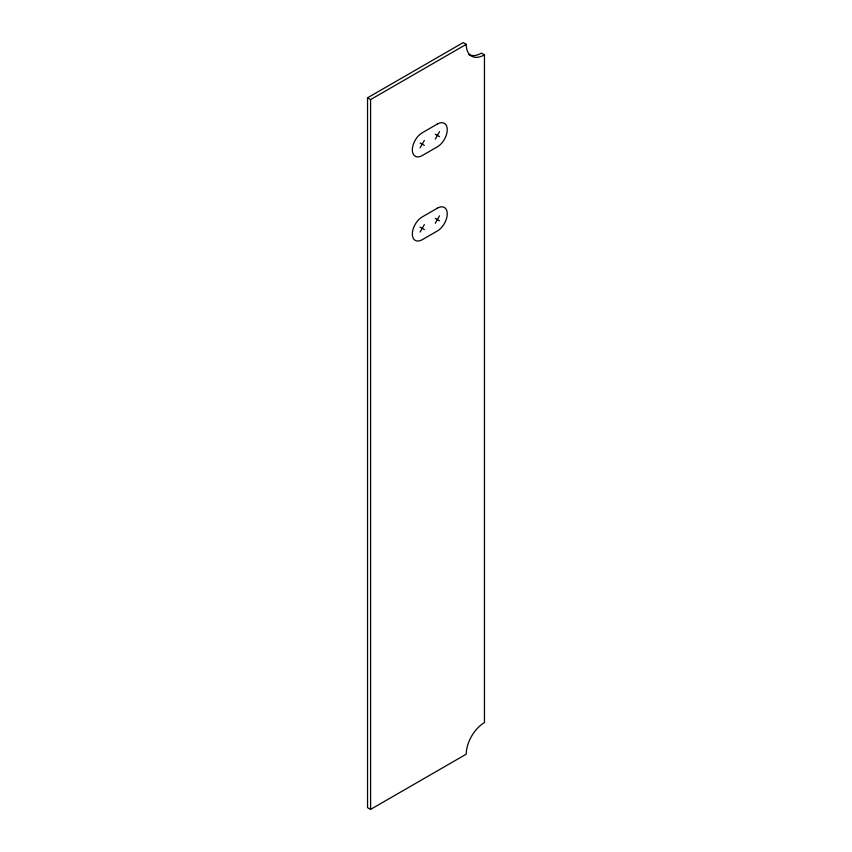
<?xml version="1.0" encoding="UTF-8"?>
<svg xmlns="http://www.w3.org/2000/svg" width="852" height="852" viewBox="0 0 852 852"><rect width="100%" height="100%" fill="white"/><g stroke="black" fill="none" stroke-linecap="round" stroke-linejoin="round"><path stroke-width="1.28" d="M420.057 147.897L424.349 140.463M435.244 139.132L439.536 131.698M420.057 232.053L424.349 224.608M435.244 223.288L439.536 215.844M367.542 97.82L463.2 42.6L466.236 44.357A25.762 14.878 -60 0 0 484.458 54.869L484.458 722.624A25.762 14.878 -60 0 0 466.236 754.18L370.588 809.4L367.542 807.643L367.542 97.82L370.588 99.578L466.236 44.357M484.458 54.869L481.412 53.122A25.762 14.878 -60 0 1 468.536 54.4M435.244 134.169L439.536 136.65M420.057 142.934L424.349 145.415M435.244 218.325L439.536 220.806M420.057 227.09L424.349 229.571M370.588 99.578L370.588 809.4M437.385 124.019L422.209 132.784A13.951 8.062 -60 0 0 412.336 149.877A13.951 8.062 -60 0 0 422.209 155.575L437.385 146.81A13.951 8.062 -60 0 0 447.257 129.717A13.951 8.062 -60 0 0 437.385 124.019M437.385 208.165L422.209 216.93A13.951 8.062 -60 0 0 412.336 234.023A13.951 8.062 -60 0 0 422.209 239.721L437.385 230.956A13.951 8.062 -60 0 0 447.257 213.863A13.951 8.062 -60 0 0 437.385 208.165"/></g></svg>
